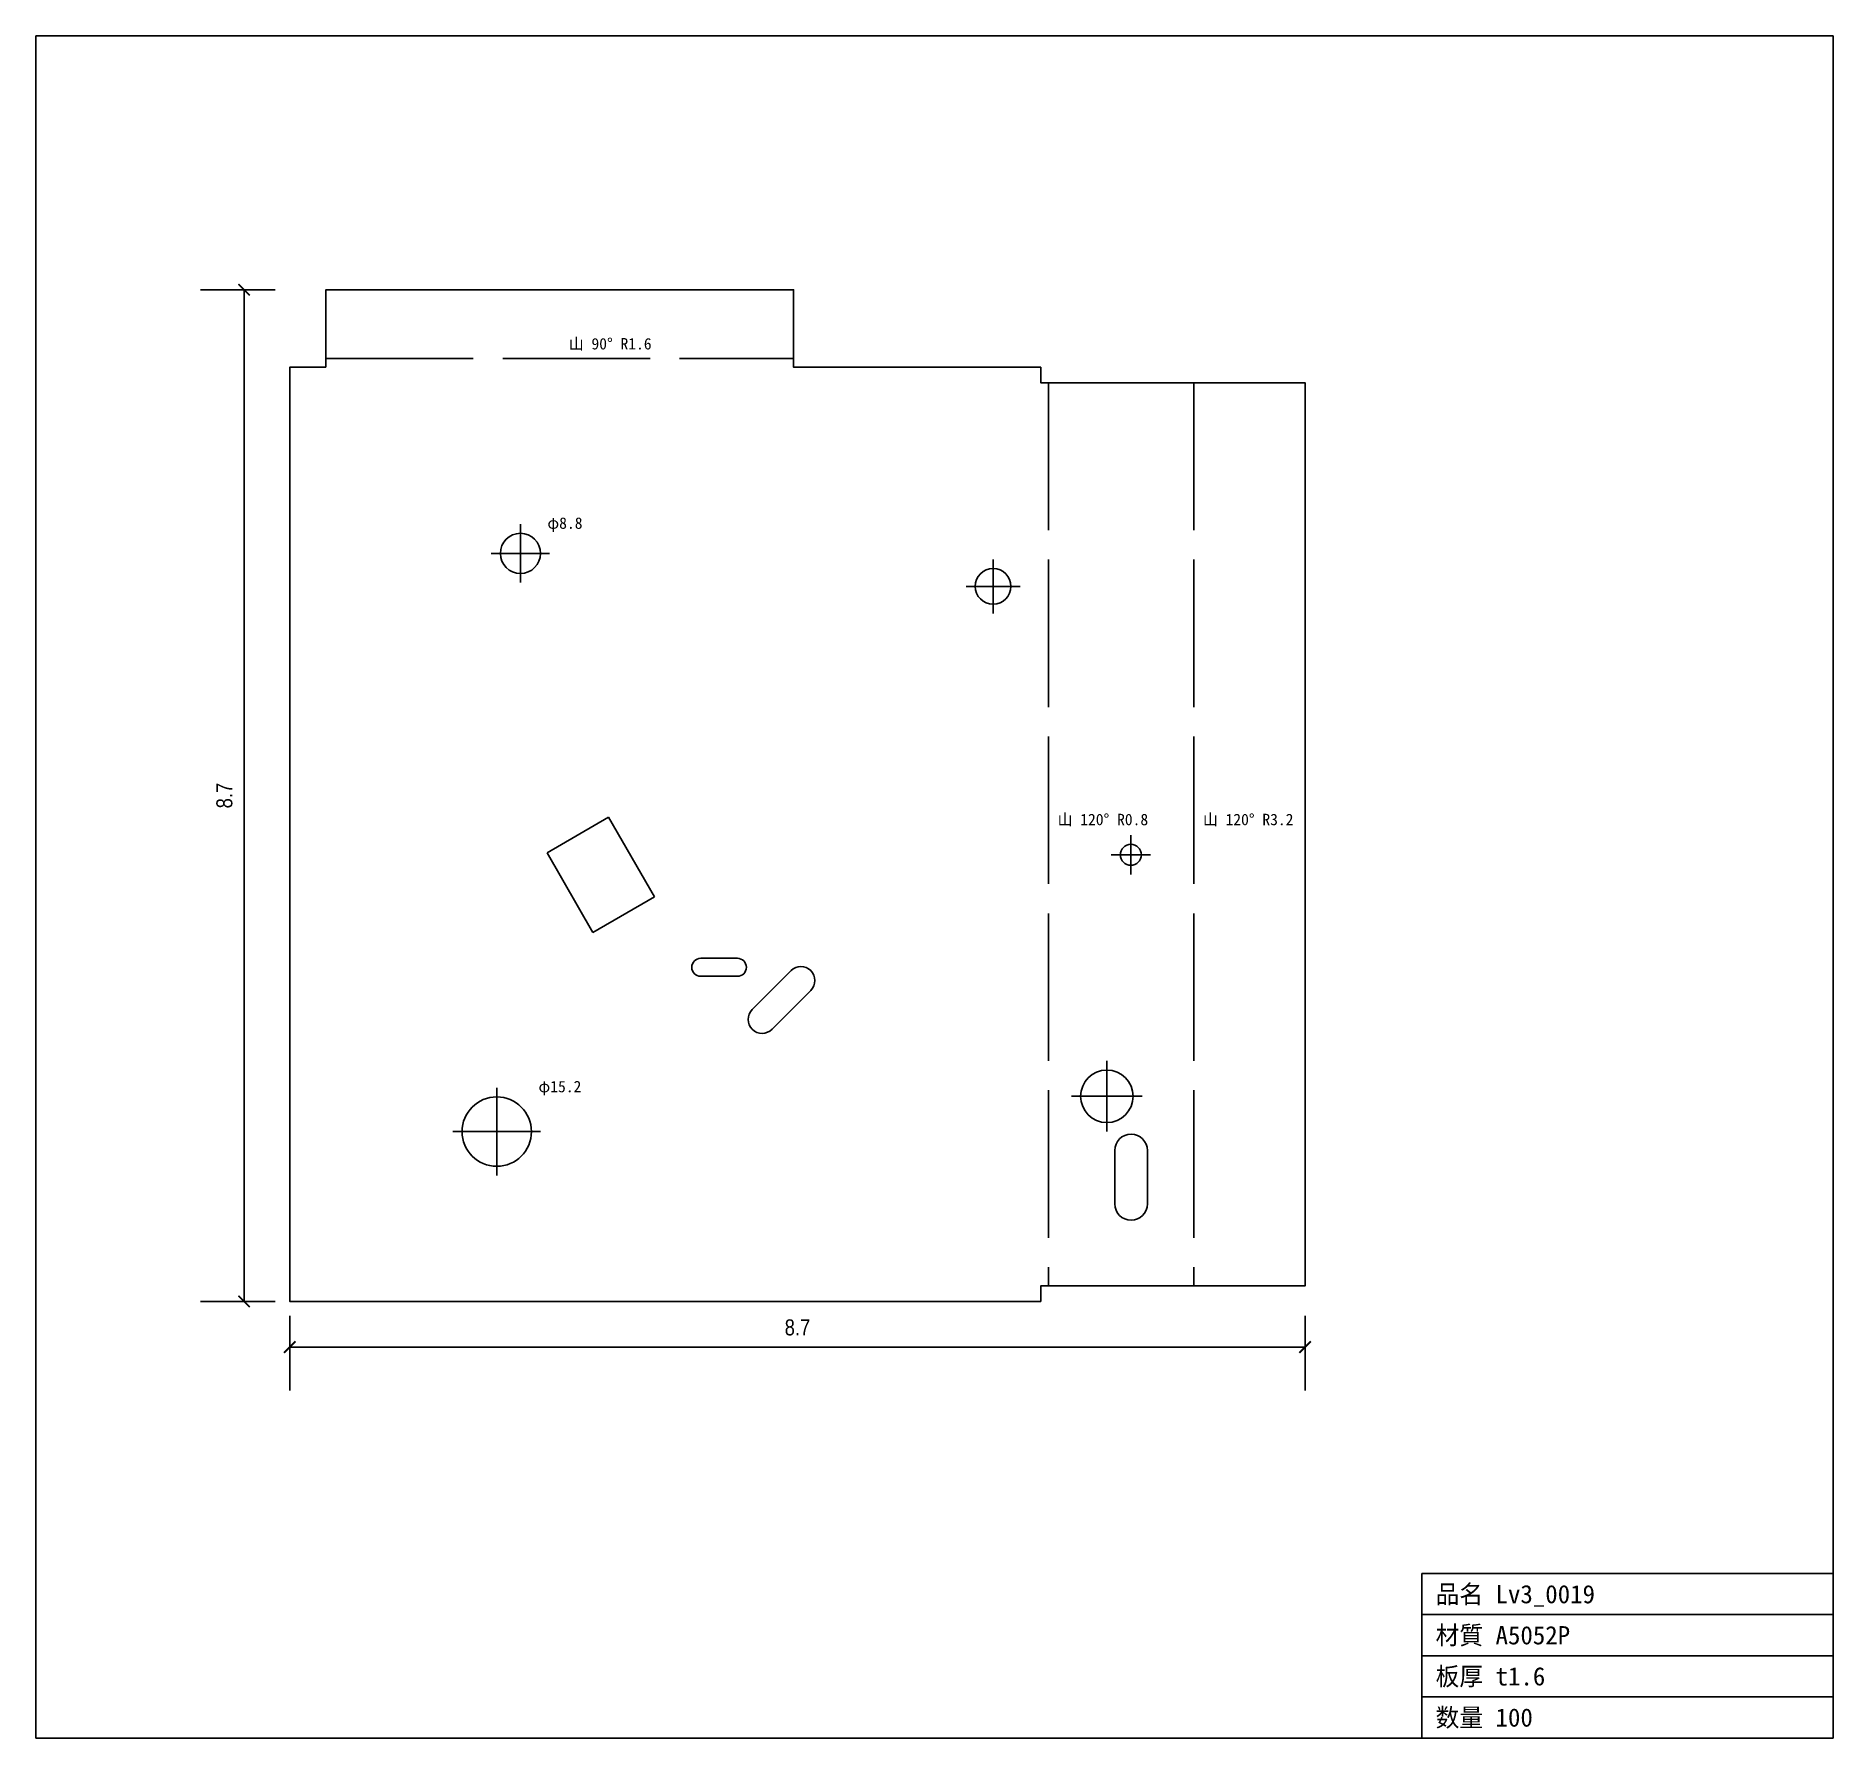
# Model space of a CAD drawing. Header units: inches. Extents: x -2.2 to 13.3, y -3.8 to 10.9.
import ezdxf

# ---------------------------------------------------------------- set-up
doc = ezdxf.new("R2010")
doc.units = ezdxf.units.IN
doc.linetypes.add('CENTER', pattern=[5.08, 3.175, -0.635, 0.635, -0.635])
doc.linetypes.add('DASHED', pattern=[1.524, 1.27, -0.254])
doc.styles.add('OpenSansCondensed-Light', font='OpenSansCondensed-Light.ttf')
doc.dimstyles.new('EZDXF', dxfattribs={"dimtxt": 0.25, "dimasz": 0.175, "dimexe": 0.375, "dimexo": 0.125, "dimgap": 0.1, "dimtad": 1, "dimlfac": 100, "dimzin": 12, "dimdsep": 46, "dimtxsty": 'OpenSansCondensed-Light', "dimblk": 'ARCHTICK', "dimcen": 2.5, "dimazin": 3, "dimtfac": 0.5, "dimtmove": 2, "dimatfit": 3})

# ---------------------------------------------------------------- blocks, each defined once
blk = doc.blocks.new('HOLE_D4_61')
blk.add_circle((0, 0), 0.0907)
blk = doc.blocks.new('_ARCHTICK')
at = {"color": 0, "linetype": 'BYBLOCK', "const_width": 0.15}
blk.add_lwpolyline([(-0.5, -0.5), (0.5, 0.5)], dxfattribs=at)

msp = doc.modelspace()

# ---------------------------------------------------------------- linework, layer by layer
at = {"color": 7, "linetype": 'CONTINUOUS'}
for p, q in [((13.299, 10.903), (-2.187, 10.903)), ((-2.187, 10.903), (-2.187, -3.762)), ((13.299, -3.762), (13.299, 10.903)), ((2.217, 3.865), (2.748, 4.172)), ((2.748, 4.172), (2.217, 3.865)), ((2.748, 4.172), (3.144, 3.486)), ((2.613, 3.18), (2.217, 3.865)), ((3.144, 3.486), (2.612, 3.18)), ((2.613, 3.18), (3.144, 3.486)), ((9.756, -3.762), (9.756, -2.345)), ((9.756, -2.345), (13.299, -2.345)), ((9.756, -2.699), (13.299, -2.699)), ((9.756, -3.054), (13.299, -3.054)), ((9.756, -3.408), (13.299, -3.408)), ((-2.187, -3.762), (13.299, -3.762))]:
    msp.add_line(p, q, dxfattribs=at)
at = {"color": 4, "linetype": 'DASHED'}
for p, q in [((0.311, 8.123), (4.341, 8.123)), ((6.538, 7.915), (6.538, 0.134)), ((7.79, 7.915), (7.79, 0.134))]:
    msp.add_line(p, q, dxfattribs=at)
at = {"color": 1, "linetype": 'CENTER'}
for p, q in [((1.988, 6.193), (1.988, 6.696)), ((1.736, 6.445), (2.239, 6.445)), ((6.061, 5.928), (6.061, 6.393)), ((5.828, 6.161), (6.294, 6.161)), ((7.248, 3.678), (7.248, 4.017)), ((7.079, 3.848), (7.418, 3.848)), ((7.041, 1.463), (7.041, 2.072)), ((1.784, 1.085), (1.784, 1.841)), ((6.736, 1.767), (7.345, 1.767)), ((1.406, 1.463), (2.162, 1.463))]:
    msp.add_line(p, q, dxfattribs=at)
at = {"color": 7, "linetype": 'CONTINUOUS'}
msp.add_lwpolyline([(0.311, 8.049), (0, 8.049), (0, 0), (6.472, 0), (6.472, 0.134), (8.75, 0.134), (8.75, 7.915), (6.472, 7.915), (6.472, 8.049), (4.341, 8.049), (4.341, 8.716), (0.311, 8.716)], close=True, dxfattribs=at)
for points in [[(3.542, 2.956), (3.857, 2.956, -1), (3.857, 2.801), (3.542, 2.801, -1)], [(3.985, 2.515), (4.32, 2.85, -1), (4.49, 2.68), (4.156, 2.345, -1)], [(7.391, 1.3), (7.391, 0.84, -1), (7.109, 0.84), (7.109, 1.3, -1)]]:
    msp.add_lwpolyline(points, format="xyb", close=True, dxfattribs=at)
for centre, radius in [((1.988, 6.445), 0.173), ((6.061, 6.161), 0.154), ((7.041, 1.767), 0.226)]:
    msp.add_circle(centre, radius, dxfattribs=at)
for centre, radius, start, end in [((1.988, 6.445), 0.173, 0, 180), ((1.988, 6.445), 0.173, 180, 0), ((1.784, 1.463), 0.299, 0, 180), ((1.784, 1.463), 0.299, 180, 0)]:
    msp.add_arc(centre, radius, start, end, dxfattribs=at)

# ---------------------------------------------------------------- block references
msp.add_blockref('HOLE_D4_61', (7.248, 3.848), dxfattribs=at)

# ---------------------------------------------------------------- texts
at = {"color": 2}
for s, height, p in [('山 90° R1.6', 0.0984, (2.405, 8.202)), ('φ8.8', 0.0984, (2.22, 6.657)), ('山 120° R0.8', 0.09843, (6.617, 4.103)), ('山 120° R3.2', 0.09843, (7.869, 4.103)), ('φ15.2', 0.0984, (2.143, 1.802)), ('品名 Lv3_0019', 0.15748, (9.874, -2.601)), ('材質 A5052P', 0.1575, (9.874, -2.955)), ('板厚 t1.6', 0.1575, (9.874, -3.309)), ('数量 100', 0.1575, (9.874, -3.664))]:
    msp.add_text(s, height=height, dxfattribs=at).set_placement(p)

# ---------------------------------------------------------------- dimensions: what is measured, and where the dimension line sits
msp.add_linear_dim(base=(-0.394, 0), p1=(0, 0), p2=(0, 8.716), angle=90, dimstyle='EZDXF', override={"dimtxt": 0.137795, "dimasz": 0.098425, "dimdec": 1, "dimlfac": 1}, dxfattribs=at).render()
msp.add_linear_dim(base=(0, -0.3937), p1=(0, 0), p2=(8.7495, 0), dimstyle='EZDXF', override={"dimtxt": 0.137795, "dimasz": 0.098425, "dimdec": 1, "dimlfac": 1}, dxfattribs=at).render()

doc.saveas('drawing.dxf')
